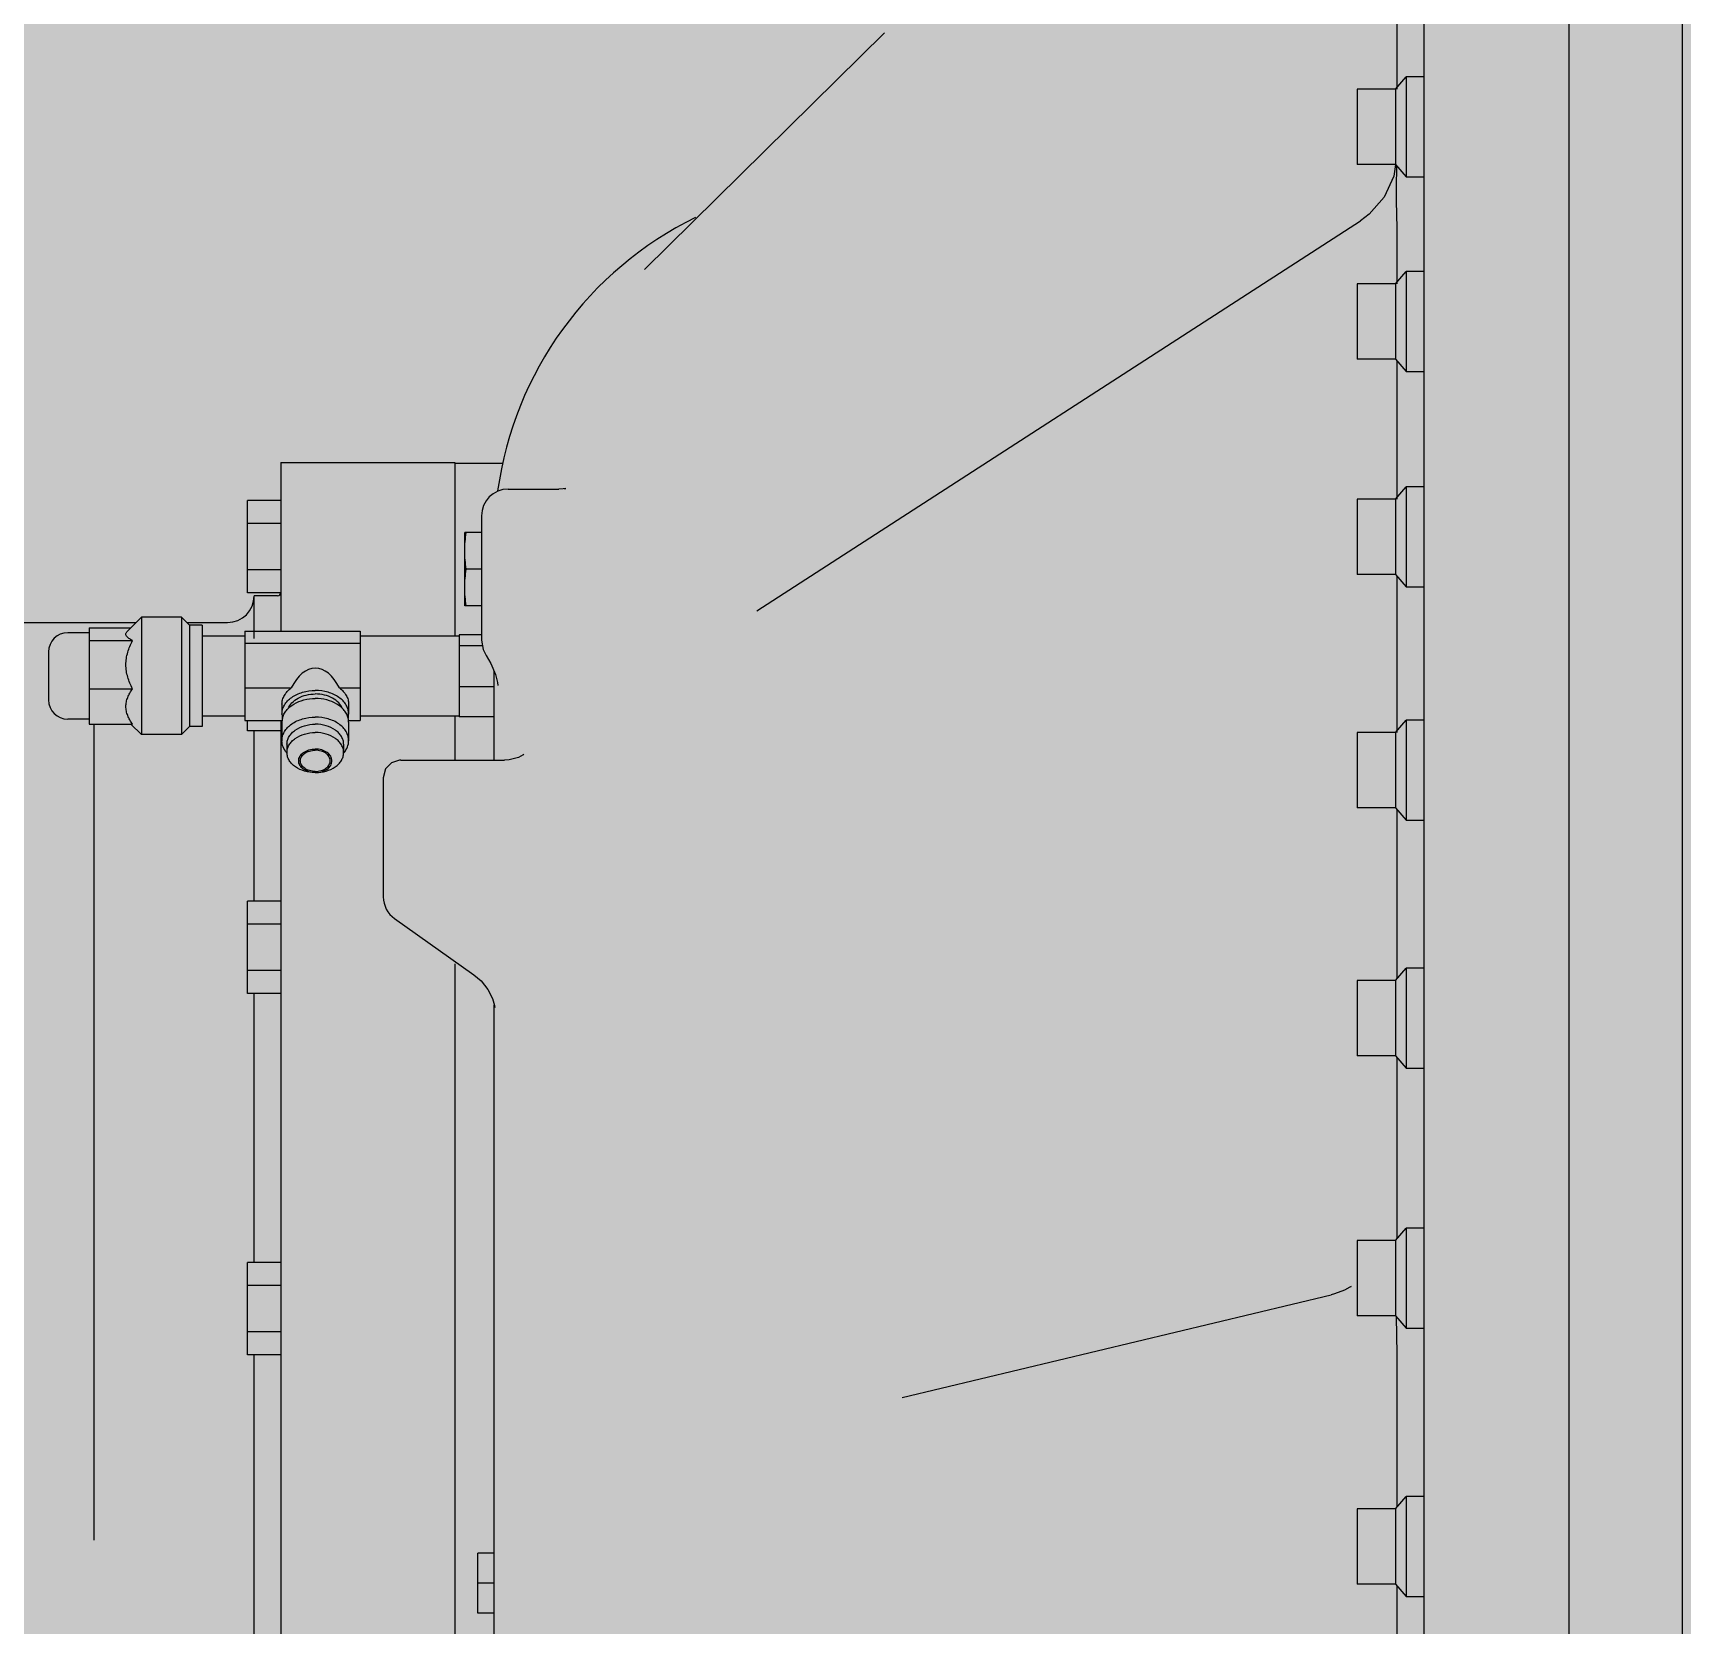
# Model space of a CAD drawing. Header units: millimetres. Extents: x -18489 to 17339, y -1599 to 10961.
# Drawn here: x -14585.03 to -14545.82, y 3066.96 to 3104.81 of the extents above; entities that cross this region are included whole.
import ezdxf

# ---------------------------------------------------------------- set-up
doc = ezdxf.new("R2010")
doc.units = ezdxf.units.MM
for name, color, linetype in [('188K-SM-03-F10-MECH-EQ-Y2257103$0$0 Xref', 8, 'Continuous'), ('188K-SM-03-F10-MECH-EQ-Y2257103$0$M-EQU-FOUNDATION', 8, 'Continuous'), ('188K-SM-03-F10-MECH-EQ-Y2257103$0$Micron CUP L10 HVAC EQU$0$M-MECH-EQU', 136, 'Continuous'), ('188K-SM-03-F10-MECH-EQ-Y2257103$0$Micron CUP L10 HVAC EQU$0$M-PHASE1 AREA', 252, 'Continuous')]:
    doc.layers.add(name, color=color, linetype=linetype)

# ---------------------------------------------------------------- blocks, each defined once
blk = doc.blocks.new('188K-SM-03-F10-MECH-EQ-Y2257103$0$Micron CUP L10 HVAC EQU$0$A$C0c53ceb0')
at = {"layer": '188K-SM-03-F10-MECH-EQ-Y2257103$0$Micron CUP L10 HVAC EQU$0$M-PHASE1 AREA'}
for p, q in [((15946.39442, 22878.08583), (15946.39442, 19633.4986)), ((15973.29009, 22076.66037), (15973.29009, 20755.90123)), ((15911.88678, 22022.36767), (15911.88678, 20810.79399)), ((15905.54346, 21860.53295), (15905.54346, 21883.02109)), ((15726.56801, 21817.66186), (15783.65632, 21873.88287)), ((15905.16286, 21860.53295), (15907.67481, 21863.48894)), ((15911.88678, 21863.48894), (15907.67481, 21863.48894)), ((15907.67481, 21863.48894), (15907.67481, 21839.68881)), ((15905.16286, 21860.53295), (15896.02848, 21860.53295)), ((15896.02848, 21860.53295), (15896.02848, 21842.6448)), ((15905.16286, 21860.53295), (15905.16286, 21842.6448)), ((15905.16286, 21842.6448), (15896.02848, 21842.6448)), ((15904.76798, 21839.82558), (15902.50293, 21834.8842)), ((15905.17437, 21842.64314), (15904.76798, 21839.82558)), ((15905.16286, 21842.6448), (15907.67481, 21839.68881)), ((15905.39926, 21838.28299), (15905.45458, 21841.11325)), ((15905.45458, 21841.11325), (15905.49505, 21842.25388)), ((15907.67481, 21839.68881), (15911.88678, 21839.68881)), ((15902.50293, 21834.8842), (15898.92978, 21830.78172)), ((15905.54346, 21827.50291), (15905.39926, 21833.95753)), ((15753.34906, 21736.52262), (15896.83938, 21829.21822)), ((15898.92978, 21830.78172), (15896.83988, 21829.21854)), ((15905.54346, 21814.23758), (15905.54346, 21827.5136)), ((15726.57508, 21817.66882), (15726.56801, 21817.66186)), ((15905.16286, 21814.23758), (15907.67481, 21817.19357)), ((15911.88678, 21817.19357), (15907.67481, 21817.19357)), ((15907.67481, 21817.19357), (15907.67481, 21793.39344)), ((15905.16286, 21814.23758), (15896.02848, 21814.23758)), ((15896.02848, 21814.23758), (15896.02848, 21796.34943)), ((15905.16286, 21814.23758), (15905.16286, 21796.34943)), ((15905.16286, 21796.34943), (15896.02848, 21796.34943)), ((15905.16286, 21796.34943), (15907.67481, 21793.39344)), ((15905.54346, 21763.05328), (15905.54346, 21795.90155)), ((15907.67481, 21793.39344), (15911.88678, 21793.39344)), ((15640.13905, 21771.80662), (15681.49748, 21771.80662)), ((15640.13905, 21771.80662), (15640.13905, 21731.67266)), ((15681.49748, 21771.80662), (15681.49748, 21730.57506)), ((15692.89943, 21771.55289), (15681.49748, 21771.55289)), ((15694.18411, 21765.4633), (15706.25611, 21765.4633)), ((15707.24396, 21765.52199), (15706.25607, 21765.46337)), ((15707.86856, 21765.64231), (15707.24396, 21765.52199)), ((15707.55221, 21765.50278), (15707.86856, 21765.64231)), ((15905.16286, 21763.05328), (15907.67481, 21766.00926)), ((15911.88678, 21766.00926), (15907.67481, 21766.00926)), ((15907.67481, 21766.00926), (15907.67481, 21742.20913)), ((15640.13905, 21762.74869), (15632.22259, 21762.74869)), ((15632.22259, 21740.77479), (15632.22259, 21762.74869)), ((15905.16286, 21763.05328), (15896.02848, 21763.05328)), ((15896.02848, 21763.05328), (15896.02848, 21745.16512)), ((15905.16286, 21763.05328), (15905.16286, 21745.16512)), ((15640.13905, 21757.25521), (15632.22259, 21757.25521)), ((15687.84079, 21759.11839), (15687.84079, 21729.53085)), ((15687.84079, 21755.15541), (15683.85719, 21755.15541)), ((15683.85719, 21737.71129), (15683.85719, 21755.15541)), ((15640.13905, 21746.26826), (15632.22259, 21746.26826)), ((15687.84079, 21746.43335), (15684.21874, 21746.43335)), ((15905.16286, 21745.16512), (15896.02848, 21745.16512)), ((15905.16286, 21745.16512), (15907.67481, 21742.20913)), ((15905.54346, 21707.62379), (15905.54346, 21744.71724)), ((15907.67481, 21742.20913), (15911.88678, 21742.20913)), ((15640.13905, 21740.77479), (15632.22259, 21740.77479)), ((15639.37785, 21740.09003), (15633.79573, 21740.09003)), ((15633.79573, 21729.94105), (15633.79573, 21740.09003)), ((15687.84079, 21737.71129), (15683.85719, 21737.71129)), ((15489.67555, 21733.74672), (15605.70752, 21733.74672)), ((15606.97618, 21735.01538), (15603.65956, 21731.69876)), ((15616.49116, 21735.01538), (15606.97618, 21735.01538)), ((15606.97618, 21735.01538), (15606.97618, 21707.10478)), ((15618.39415, 21733.11238), (15616.49116, 21735.01538)), ((15616.49116, 21735.01538), (15616.49116, 21707.10478)), ((15617.75982, 21733.74672), (15627.45241, 21733.74672)), ((15594.54328, 21731.33626), (15589.46862, 21731.33626)), ((15594.54328, 21732.52166), (15604.48247, 21732.52166)), ((15594.54328, 21732.52166), (15594.54328, 21709.5985)), ((15621.43895, 21733.11238), (15618.39415, 21733.11238)), ((15618.39415, 21733.11238), (15618.39415, 21709.00778)), ((15621.43895, 21733.11238), (15621.43895, 21709.00778)), ((15621.43895, 21730.57506), (15631.58825, 21730.57506)), ((15631.58825, 21731.67266), (15658.99139, 21731.67266)), ((15631.58825, 21731.67266), (15631.58825, 21710.4475)), ((15658.99139, 21731.67266), (15658.99139, 21710.4475)), ((15658.99139, 21730.57506), (15682.56315, 21730.57506)), ((15687.84079, 21730.79535), (15682.56315, 21730.79535)), ((15682.56315, 21730.79535), (15682.56315, 21711.32481)), ((15584.90144, 21726.76907), (15584.90144, 21715.3511)), ((15594.54328, 21729.45054), (15604.88679, 21729.45054)), ((15631.58825, 21728.82903), (15658.99139, 21728.82903)), ((15688.0803, 21728.18679), (15682.56315, 21728.18679)), ((15687.84079, 21729.52817), (15688.23282, 21727.33259)), ((15688.23282, 21727.33259), (15688.94873, 21725.94621)), ((15688.94894, 21725.94583), (15690.08568, 21724.04342)), ((15690.08568, 21724.04342), (15691.1935, 21721.37803)), ((15690.88559, 21701.01913), (15690.88559, 21722.11886)), ((15594.54328, 21717.98896), (15604.88679, 21717.98896)), ((15631.58825, 21718.21645), (15642.61682, 21718.21645)), ((15654.0524, 21718.21645), (15658.99139, 21718.21645)), ((15690.88559, 21718.45152), (15682.56315, 21718.45152)), ((15691.1935, 21721.37803), (15691.6682, 21719.48499)), ((15691.6682, 21719.48499), (15691.7697, 21718.78925)), ((15640.40546, 21714.33198), (15640.40546, 21711.99957)), ((15656.26376, 21714.33198), (15656.26376, 21711.99957)), ((15594.54328, 21710.78391), (15589.46862, 21710.78391)), ((15621.43895, 21711.5451), (15631.58825, 21711.5451)), ((15631.58825, 21710.4475), (15640.46444, 21710.4475)), ((15632.22259, 21707.96715), (15632.22259, 21710.4475)), ((15640.13905, 21710.4475), (15640.13905, 21343.63268)), ((15640.40546, 21710.07738), (15640.40546, 21705.66618)), ((15656.20478, 21710.4475), (15658.99139, 21710.4475)), ((15656.26376, 21710.07738), (15656.26376, 21705.66618)), ((15658.99139, 21711.5451), (15682.56315, 21711.5451)), ((15681.49748, 21711.65605), (15681.49748, 21701.01913)), ((15690.88559, 21711.32481), (15682.56315, 21711.32481)), ((15905.16286, 21707.62379), (15907.67481, 21710.57977)), ((15911.88678, 21710.57977), (15907.67481, 21710.57977)), ((15907.67481, 21710.57977), (15907.67481, 21686.77964)), ((15594.54328, 21709.5985), (15604.88679, 21709.5985)), ((15595.73582, 21515.61578), (15595.73582, 21709.5985)), ((15606.97618, 21707.10478), (15604.48247, 21709.5985)), ((15616.49116, 21707.10478), (15606.97618, 21707.10478)), ((15618.39415, 21709.00778), (15616.49116, 21707.10478)), ((15621.43895, 21709.00778), (15618.39415, 21709.00778)), ((15640.13905, 21707.96715), (15632.22259, 21707.96715)), ((15633.79573, 21667.54818), (15633.79573, 21707.96715)), ((15905.16286, 21707.62379), (15896.02848, 21707.62379)), ((15896.02848, 21707.62379), (15896.02848, 21689.73563)), ((15905.16286, 21707.62379), (15905.16286, 21689.73563)), ((15641.59801, 21704.82292), (15641.59801, 21702.84037)), ((15655.07122, 21704.82292), (15655.07122, 21702.84037)), ((15697.75614, 21702.27527), (15696.62116, 21701.65389)), ((15697.94782, 21702.42192), (15697.75614, 21702.27527)), ((15697.86525, 21702.3286), (15697.94782, 21702.42192)), ((15665.03526, 21698.94942), (15664.49739, 21696.82895)), ((15666.45369, 21700.41519), (15665.03526, 21698.94942)), ((15668.37952, 21701.00914), (15666.45369, 21700.41519)), ((15668.69136, 21701.01913), (15668.37952, 21701.00914)), ((15668.68769, 21701.01913), (15693.31049, 21701.01913)), ((15694.42408, 21701.08582), (15693.31021, 21701.01912)), ((15696.62116, 21701.65389), (15694.42408, 21701.08582)), ((15664.49739, 21696.82881), (15664.49739, 21668.54482)), ((15905.16286, 21689.73563), (15896.02848, 21689.73563)), ((15905.16286, 21689.73563), (15907.67481, 21686.77964)), ((15905.54346, 21649.09414), (15905.54346, 21689.28775)), ((15907.67481, 21686.77964), (15911.88678, 21686.77964)), ((15640.13905, 21667.54818), (15632.22259, 21667.54818)), ((15632.22259, 21645.57428), (15632.22259, 21667.54818)), ((15667.17839, 21663.36552), (15686.03648, 21650.03083)), ((15640.13905, 21662.0547), (15632.22259, 21662.0547)), ((15681.49748, 21652.62068), (15681.49748, 21343.63268)), ((15905.16286, 21648.64627), (15907.67481, 21651.60225)), ((15911.88678, 21651.60225), (15907.67481, 21651.60225)), ((15907.67481, 21651.60225), (15907.67481, 21627.80213)), ((15640.13905, 21651.06775), (15632.22259, 21651.06775)), ((15686.03613, 21650.03108), (15687.74429, 21648.57608)), ((15687.74429, 21648.57608), (15689.37368, 21646.51382)), ((15905.16286, 21648.64627), (15896.02848, 21648.64627)), ((15896.02848, 21648.64627), (15896.02848, 21630.75811)), ((15905.16286, 21648.64627), (15905.16286, 21630.75811)), ((15640.13905, 21645.57428), (15632.22259, 21645.57428)), ((15633.79573, 21581.63428), (15633.79573, 21645.57428)), ((15689.37368, 21646.51382), (15690.43152, 21644.39954)), ((15690.43152, 21644.39954), (15690.92559, 21642.72328)), ((15690.88559, 21343.63268), (15690.88559, 21642.859)), ((15690.92559, 21642.72328), (15691.00696, 21642.27274)), ((15905.16286, 21630.75811), (15896.02848, 21630.75811)), ((15905.16286, 21630.75811), (15907.67481, 21627.80213)), ((15905.54346, 21587.31037), (15905.54346, 21630.31024)), ((15907.67481, 21627.80213), (15911.88678, 21627.80213)), ((15905.16286, 21586.86249), (15907.67481, 21589.81848)), ((15911.88678, 21589.81848), (15907.67481, 21589.81848)), ((15907.67481, 21589.81848), (15907.67481, 21566.01835)), ((15905.16286, 21586.86249), (15896.02848, 21586.86249)), ((15896.02848, 21586.86249), (15896.02848, 21568.97434)), ((15905.16286, 21586.86249), (15905.16286, 21568.97434)), ((15640.13905, 21581.63428), (15632.22259, 21581.63428)), ((15632.22259, 21559.66038), (15632.22259, 21581.63428)), ((15640.13905, 21576.14081), (15632.22259, 21576.14081)), ((15787.87377, 21549.50525), (15889.87986, 21573.94671)), ((15890.69369, 21574.16292), (15889.87708, 21573.94611)), ((15893.02344, 21575.03296), (15890.69369, 21574.16292)), ((15894.34925, 21575.73237), (15893.02344, 21575.03296)), ((15894.6541, 21575.92499), (15894.34925, 21575.73237)), ((15894.56922, 21575.86501), (15894.6541, 21575.92499)), ((15905.16286, 21568.97434), (15896.02848, 21568.97434)), ((15905.16286, 21568.97434), (15907.67481, 21566.01835)), ((15640.13905, 21565.15386), (15632.22259, 21565.15386)), ((15905.54346, 21559.91757), (15905.40337, 21568.69132)), ((15907.67481, 21566.01835), (15911.88678, 21566.01835)), ((15640.13905, 21559.66038), (15632.22259, 21559.66038)), ((15633.79573, 21480.64866), (15633.79573, 21559.66038)), ((15905.54346, 21523.49741), (15905.54346, 21559.93265)), ((15905.16286, 21523.04954), (15907.67481, 21526.00552)), ((15911.88678, 21526.00552), (15907.67481, 21526.00552)), ((15907.67481, 21526.00552), (15907.67481, 21502.2054)), ((15905.16286, 21523.04954), (15896.02848, 21523.04954)), ((15896.02848, 21523.04954), (15896.02848, 21505.16138)), ((15905.16286, 21523.04954), (15905.16286, 21505.16138)), ((15690.88559, 21512.51717), (15687.00348, 21512.51717)), ((15687.00348, 21498.25739), (15687.00348, 21512.51717)), ((15690.88559, 21505.38728), (15687.00348, 21505.38728)), ((15905.16286, 21505.16138), (15896.02848, 21505.16138)), ((15905.16286, 21505.16138), (15907.67481, 21502.2054)), ((15905.54346, 21458.45787), (15905.54346, 21504.71351)), ((15907.67481, 21502.2054), (15911.88678, 21502.2054)), ((15690.88559, 21498.25739), (15687.00348, 21498.25739))]:
    blk.add_line(p, q, dxfattribs=at)
for centre, radius, start, end in [((13901.93946, 21836.12054), 2003.46095, 359.93930709, 0.06069308), ((15776.13978, 21753.39124), 85.25419, 116, 172.1337766), ((15694.18411, 21759.11999), 6.34332, 90, 180), ((15627.45241, 21740.09003), 6.34332, 270, 0), ((15639.37785, 21740.85123), 0.7612, 270, 0), ((15589.46862, 21726.76907), 4.56719, 90, 180), ((15589.46862, 21715.3511), 4.56719, 180, 270), ((15644.4438, 21712.00509), 4.03834, 180.0784011, 193.9114229), ((15644.37611, 21710.07691), 3.97064, 174.6163223, 179.9931814), ((15644.47195, 21710.0659), 4.06709, 166.1024259, 174.5885466), ((15652.22543, 21712.00509), 4.03834, 346.0885771, 359.9215989), ((15652.19728, 21710.0659), 4.06709, 5.4114534, 13.8975741), ((15652.29312, 21710.07691), 3.97064, 0.0068186, 5.3836777), ((15645.85587, 21706.44789), 5.66639, 220.1491911, 220.8349899), ((15644.95567, 21702.84039), 3.35766, 180.0002684, 181.3593831), ((15651.71355, 21702.84039), 3.35766, 358.6406169, 359.9997316), ((15650.81335, 21706.44789), 5.66639, 319.1650101, 319.8508089), ((15670.83649, 21668.5432), 6.33911, 179.9854397, 234.8342658)]:
    blk.add_arc(centre, radius, start, end, dxfattribs=at)
blk.add_ellipse((15648.33461, 21707.60387), major_axis=(0, -15.31794), ratio=0.51763809, start_param=2.336189153, end_param=3.946996154, dxfattribs=at)
for points, knots in [([(15683.85719, 21750.79438), (15683.85719, 21751.52365), (15683.92422, 21752.98405), (15684.10706, 21754.43351), (15684.21874, 21755.15541)], [0, 0, 0, 0, 0.499581087, 1, 1, 1, 1]), ([(15684.21874, 21746.43335), (15684.10706, 21747.15526), (15683.92422, 21748.60472), (15683.85719, 21750.06511), (15683.85719, 21750.79438)], [0, 0, 0, 0, 0.500418918, 1, 1, 1, 1]), ([(15683.85719, 21742.07232), (15683.85719, 21742.80159), (15683.92422, 21744.26198), (15684.10706, 21745.71145), (15684.21874, 21746.43335)], [0, 0, 0, 0, 0.499581087, 1, 1, 1, 1]), ([(15684.21874, 21737.71129), (15684.10706, 21738.4332), (15683.92422, 21739.88266), (15683.85719, 21741.34305), (15683.85719, 21742.07232)], [0, 0, 0, 0, 0.500418918, 1, 1, 1, 1]), ([(15604.88679, 21729.45054), (15604.72614, 21729.5337), (15604.4237, 21729.69963), (15604.01308, 21729.96563), (15603.6785, 21730.23868), (15603.43343, 21730.52124), (15603.29427, 21730.82193), (15603.29129, 21731.13749), (15603.42539, 21731.43906), (15603.57335, 21731.61252), (15603.65957, 21731.69876)], [0, 0, 0, 0, 0.174117047, 0.331798464, 0.47033713, 0.588523319, 0.689240802, 0.782462266, 0.882625236, 1, 1, 1, 1]), ([(15604.88679, 21717.98896), (15604.42649, 21718.87819), (15603.82611, 21720.26731), (15603.37621, 21722.22133), (15603.25751, 21723.71975), (15603.37621, 21725.21817), (15603.82611, 21727.17219), (15604.42649, 21728.56132), (15604.88679, 21729.45054)], [0, 0, 0, 0, 0.250384352, 0.375286291, 0.499999998, 0.624713707, 0.749615648, 1, 1, 1, 1]), ([(15604.88679, 21709.5985), (15604.65876, 21709.92097), (15604.23421, 21710.57572), (15603.71924, 21711.61014), (15603.37806, 21712.68662), (15603.25695, 21713.79373), (15603.37806, 21714.90084), (15603.71924, 21715.97732), (15604.23421, 21717.01174), (15604.65876, 21717.66649), (15604.88679, 21717.98896)], [0, 0, 0, 0, 0.130062604, 0.256540354, 0.379456473, 0.499999999, 0.620543527, 0.743459646, 0.869937396, 1, 1, 1, 1]), ([(15640.40546, 21714.33198), (15640.40546, 21714.69067), (15640.50667, 21715.42401), (15640.95047, 21716.46791), (15641.66357, 21717.42574), (15642.27834, 21717.96733), (15642.61682, 21718.21645)], [0, 0, 0, 0, 0.232442341, 0.472924853, 0.727653159, 1, 1, 1, 1]), ([(15654.0524, 21718.21645), (15654.39088, 21717.96733), (15655.00566, 21717.42574), (15655.71876, 21716.46791), (15656.16255, 21715.42401), (15656.26376, 21714.69067), (15656.26376, 21714.33198)], [0, 0, 0, 0, 0.272346841, 0.527075147, 0.767557659, 1, 1, 1, 1]), ([(15640.40546, 21711.99957), (15640.40546, 21712.3677), (15640.51231, 21713.12114), (15640.97981, 21714.19026), (15641.72972, 21715.16666), (15643.10033, 21716.33066), (15645.33336, 21717.34037), (15647.31318, 21717.60632), (15648.33461, 21717.60632)], [0, 0, 0, 0, 0.103456442, 0.210669765, 0.32449915, 0.446431376, 0.712943019, 1, 1, 1, 1]), ([(15640.52391, 21711.04276), (15640.60468, 21711.36969), (15640.85394, 21712.02176), (15641.4494, 21712.91538), (15642.25222, 21713.71868), (15643.59635, 21714.66064), (15645.64408, 21715.46986), (15647.42265, 21715.68414), (15648.33461, 21715.68414)], [0, 0, 0, 0, 0.104029122, 0.21335618, 0.329451805, 0.452802778, 0.718279104, 1, 1, 1, 1]), ([(15641.84932, 21713.28846), (15642.05489, 21713.80547), (15642.74296, 21714.80622), (15644.2803, 21715.90525), (15646.20462, 21716.60481), (15647.61449, 21716.76307), (15648.33461, 21716.76307)], [0, 0, 0, 0, 0.21539931, 0.456374287, 0.72120373, 1, 1, 1, 1]), ([(15656.26376, 21711.99957), (15656.26376, 21712.3677), (15656.15692, 21713.12114), (15655.68941, 21714.19026), (15654.9395, 21715.16666), (15653.56889, 21716.33066), (15651.33586, 21717.34037), (15649.35605, 21717.60632), (15648.33461, 21717.60632)], [0, 0, 0, 0, 0.103456442, 0.210669765, 0.32449915, 0.446431376, 0.712943019, 1, 1, 1, 1]), ([(15654.81991, 21713.28846), (15654.61433, 21713.80547), (15653.92627, 21714.80622), (15652.38892, 21715.90525), (15650.46461, 21716.60481), (15649.05474, 21716.76307), (15648.33461, 21716.76307)], [0, 0, 0, 0, 0.21539931, 0.456374287, 0.72120373, 1, 1, 1, 1]), ([(15656.14531, 21711.04276), (15656.06454, 21711.36969), (15655.81528, 21712.02176), (15655.21982, 21712.91538), (15654.41701, 21713.71868), (15653.07288, 21714.66064), (15651.02514, 21715.46986), (15649.24658, 21715.68414), (15648.33461, 21715.68414)], [0, 0, 0, 0, 0.104029122, 0.21335618, 0.329451805, 0.452802778, 0.718279104, 1, 1, 1, 1]), ([(15640.40546, 21705.66618), (15640.40546, 21706.03431), (15640.51231, 21706.78775), (15640.97981, 21707.85687), (15641.72972, 21708.83327), (15643.10033, 21709.99727), (15645.33336, 21711.00698), (15647.31318, 21711.27293), (15648.33461, 21711.27293)], [0, 0, 0, 0, 0.103456442, 0.210669765, 0.32449915, 0.446431376, 0.712943019, 1, 1, 1, 1]), ([(15656.26376, 21705.66618), (15656.26376, 21706.03431), (15656.15692, 21706.78775), (15655.68941, 21707.85687), (15654.9395, 21708.83327), (15653.56889, 21709.99727), (15651.33586, 21711.00698), (15649.35605, 21711.27293), (15648.33461, 21711.27293)], [0, 0, 0, 0, 0.103456442, 0.210669765, 0.32449915, 0.446431376, 0.712943019, 1, 1, 1, 1]), ([(15641.59801, 21704.82292), (15641.59801, 21705.13568), (15641.68878, 21705.77581), (15642.08597, 21706.68413), (15642.7231, 21707.51368), (15643.88757, 21708.50262), (15645.78475, 21709.36047), (15647.4668, 21709.58642), (15648.33461, 21709.58642)], [0, 0, 0, 0, 0.103456442, 0.210669765, 0.32449915, 0.446431376, 0.712943019, 1, 1, 1, 1]), ([(15641.59801, 21702.84037), (15641.59801, 21703.15314), (15641.68878, 21703.79327), (15642.08597, 21704.70159), (15642.7231, 21705.53113), (15643.88757, 21706.52007), (15645.78475, 21707.37792), (15647.4668, 21707.60387), (15648.33461, 21707.60387)], [0, 0, 0, 0, 0.103456442, 0.210669765, 0.32449915, 0.446431376, 0.712943019, 1, 1, 1, 1]), ([(15655.07122, 21704.82292), (15655.07122, 21705.13568), (15654.98044, 21705.77581), (15654.58325, 21706.68413), (15653.94613, 21707.51368), (15652.78165, 21708.50262), (15650.88447, 21709.36047), (15649.20242, 21709.58642), (15648.33461, 21709.58642)], [0, 0, 0, 0, 0.103456442, 0.210669765, 0.32449915, 0.446431376, 0.712943019, 1, 1, 1, 1]), ([(15655.07122, 21702.84037), (15655.07122, 21703.15314), (15654.98044, 21703.79327), (15654.58325, 21704.70159), (15653.94613, 21705.53113), (15652.78165, 21706.52007), (15650.88447, 21707.37792), (15649.20242, 21707.60387), (15648.33461, 21707.60387)], [0, 0, 0, 0, 0.103456442, 0.210669765, 0.32449915, 0.446431376, 0.712943019, 1, 1, 1, 1]), ([(15641.52466, 21702.79432), (15641.17764, 21703.20571), (15640.61327, 21704.10887), (15640.40546, 21705.16069), (15640.40546, 21705.66618)], [0, 0, 0, 0, 0.515678245, 1, 1, 1, 1]), ([(15648.33461, 21698.07688), (15647.47575, 21698.07688), (15645.81, 21698.29844), (15643.92732, 21699.13911), (15642.76339, 21700.10923), (15642.12027, 21700.92432), (15641.71037, 21701.81831), (15641.60631, 21702.45087), (15641.59895, 21702.76073)], [0, 0, 0, 0, 0.28658128, 0.553050067, 0.675143239, 0.789196022, 0.896578228, 1, 1, 1, 1]), ([(15648.33461, 21698.07688), (15647.82469, 21698.07688), (15646.83524, 21698.21098), (15645.53944, 21698.79356), (15644.74963, 21699.58369), (15644.42979, 21700.31613), (15644.35015, 21700.87577), (15644.42979, 21701.43541), (15644.74963, 21702.16784), (15645.53944, 21702.95798), (15646.83524, 21703.54055), (15647.82469, 21703.67466), (15648.33461, 21703.67466)], [0, 0, 0, 0, 0.14372588, 0.277152805, 0.39452528, 0.448202845, 0.5, 0.551797155, 0.60547472, 0.722847195, 0.85627412, 1, 1, 1, 1]), ([(15644.76967, 21700.87577), (15644.76967, 21701.04128), (15644.81773, 21701.38003), (15645.02793, 21701.86068), (15645.36505, 21702.2997), (15645.98125, 21702.82303), (15646.98523, 21703.27697), (15647.87535, 21703.39656), (15648.33461, 21703.39656)], [0, 0, 0, 0, 0.103456958, 0.210669749, 0.324495729, 0.446429324, 0.712929363, 1, 1, 1, 1]), ([(15648.33461, 21698.07688), (15648.84453, 21698.07688), (15649.83399, 21698.21098), (15651.12979, 21698.79356), (15651.91959, 21699.58369), (15652.23943, 21700.31613), (15652.31907, 21700.87577), (15652.23943, 21701.43541), (15651.91959, 21702.16784), (15651.12979, 21702.95798), (15649.83399, 21703.54055), (15648.84453, 21703.67466), (15648.33461, 21703.67466)], [0, 0, 0, 0, 0.14372588, 0.277152805, 0.39452528, 0.448202845, 0.5, 0.551797155, 0.60547472, 0.722847195, 0.85627412, 1, 1, 1, 1]), ([(15651.89956, 21700.87577), (15651.89956, 21701.04128), (15651.8515, 21701.38003), (15651.64129, 21701.86068), (15651.30418, 21702.2997), (15650.68797, 21702.82303), (15649.68399, 21703.27697), (15648.79387, 21703.39656), (15648.33461, 21703.39656)], [0, 0, 0, 0, 0.103456958, 0.210669749, 0.324495729, 0.446429324, 0.712929363, 1, 1, 1, 1]), ([(15648.33461, 21698.07688), (15649.19348, 21698.07688), (15650.85922, 21698.29844), (15652.7419, 21699.13911), (15653.90583, 21700.10923), (15654.54895, 21700.92432), (15654.95886, 21701.81831), (15655.06292, 21702.45087), (15655.07027, 21702.76073)], [0, 0, 0, 0, 0.28658128, 0.553050067, 0.675143239, 0.789196022, 0.896578228, 1, 1, 1, 1]), ([(15655.14456, 21702.79432), (15655.49158, 21703.20571), (15656.05596, 21704.10887), (15656.26376, 21705.16069), (15656.26376, 21705.66618)], [0, 0, 0, 0, 0.515678245, 1, 1, 1, 1]), ([(15648.33461, 21698.35497), (15647.87535, 21698.35497), (15646.98523, 21698.47456), (15645.98125, 21698.9285), (15645.36505, 21699.45184), (15645.02793, 21699.89085), (15644.81773, 21700.37151), (15644.76967, 21700.71026), (15644.76967, 21700.87577)], [0, 0, 0, 0, 0.287070636, 0.553570676, 0.675504272, 0.789330251, 0.896543042, 1, 1, 1, 1]), ([(15648.33461, 21698.35497), (15648.79387, 21698.35497), (15649.68399, 21698.47456), (15650.68797, 21698.9285), (15651.30418, 21699.45184), (15651.64129, 21699.89085), (15651.8515, 21700.37151), (15651.89956, 21700.71026), (15651.89956, 21700.87577)], [0, 0, 0, 0, 0.287070636, 0.553570676, 0.675504272, 0.789330251, 0.896543042, 1, 1, 1, 1])]:
    blk.add_open_spline(points, degree=3, knots=knots, dxfattribs=at)
blk = doc.blocks.new('188K-SM-03-F10-MECH-EQ-Y2257103$0$Micron CUP L10 HVAC EQU')
at = {"layer": '188K-SM-03-F10-MECH-EQ-Y2257103$0$Micron CUP L10 HVAC EQU$0$M-MECH-EQU'}
blk.add_blockref('188K-SM-03-F10-MECH-EQ-Y2257103$0$Micron CUP L10 HVAC EQU$0$A$C0c53ceb0', (-206166.7, 2082.18), dxfattribs=at)
blk = doc.blocks.new('188K-SM-03-F10-MECH-EQ-Y2257103')
at = {"layer": '188K-SM-03-F10-MECH-EQ-Y2257103$0$M-EQU-FOUNDATION'}
h = blk.add_hatch(dxfattribs=at)
h.set_pattern_fill('AR-CONC', color=256, scale=0.1)
h.set_pattern_definition([(50, (4473.521, 709.199), (18.218467, -1.593909), [1.905, -20.955]), (355, (4473.521, 709.2), (-3.524342, 19.105685), [1.524, -16.764058]), (100.45144, (4475.04, 709.066), (14.694125, 17.511775), [1.619001, -17.809024]), (46.1842, (4473.521, 714.28), (27.107904, -4.204233), [2.8575, -31.4325]), (96.63556, (4475.78, 713.93), (23.740413, 24.742612), [2.428502, -26.71356]), (351.18415, (4473.52, 714.28), (23.740413, 24.742612), [2.285997, -25.145973]), (21, (4476.061, 713.009), (15.161439, -10.22652), [1.905, -20.955]), (326, (4476.061, 713.01), (6.180203, 18.418797), [1.524, -16.764]), (71.45144, (4477.325, 712.157), (21.341642, 8.192277), [1.619001, -17.808994]), (37.5, (4473.5214, 709.199), (0.3088603, 8.4555039), [0, -16.5608, 0, -17.018, 0, -16.8275]), (7.5, (4473.521, 709.199), (6.6819663, 10.0180575), [0, -9.7028, 0, -16.1798, 0, -6.4135]), (327.5, (4467.857, 709.199), (13.5590595, -0.5728744), [0, -6.35, 0, -19.812, 0, -26.289]), (317.5, (4465.317, 709.199), (14.812918, 2.542649), [0, -8.255, 0, -13.1572, 0, -18.669])])
h.paths.add_polyline_path([(-14928.149, 5602.459), (-14278.149, 5602.459), (-14278.149, 1902.459), (-14928.149, 1902.459)], flags=16)
h.paths.add_polyline_path([(-14933.149, 5607.459), (-14273.149, 5607.459), (-14273.149, 1897.459), (-14933.149, 1897.459)])
h = blk.add_hatch(dxfattribs=at)
h.set_pattern_fill('AR-CONC', color=256, scale=0.3)
h.set_pattern_definition([(50, (4473.52, 709.2), (54.6554, -4.78173), [5.715, -62.865]), (355, (4473.52, 709.2), (-10.57303, 57.31705), [4.572, -50.29218]), (100.45144, (4478.076, 708.8), (44.08237, 52.53533), [4.857, -53.42707]), (46.1842, (4473.52, 724.44), (81.32371, -12.6127), [8.5725, -94.2975]), (96.63556, (4480.3, 723.39), (71.22124, 74.22784), [7.2855, -80.14068]), (351.18415, (4473.52, 724.44), (71.22124, 74.22784), [6.858, -75.43792]), (21, (4481.14, 720.63), (45.48432, -30.67956), [5.715, -62.865]), (326, (4481.14, 720.63), (18.54061, 55.25639), [4.572, -50.292]), (71.45144, (4484.93, 718.07), (64.02493, 24.57683), [4.857, -53.42698]), (37.5, (4473.521, 709.2), (0.926581, 25.366512), [0, -49.6824, 0, -51.054, 0, -50.4825]), (7.5, (4473.52, 709.2), (20.0459, 30.054172), [0, -29.1084, 0, -48.5394, 0, -19.2405]), (327.5, (4456.529, 709.2), (40.677179, -1.718623), [0, -19.05, 0, -59.436, 0, -78.867]), (317.5, (4448.91, 709.2), (44.438754, 7.62795), [0, -24.765, 0, -39.4716, 0, -56.007])])
h.paths.add_polyline_path([(-14918.149, 5592.459), (-14288.149, 5592.459), (-14288.149, 1912.459), (-14918.149, 1912.459)])
at = {"layer": '188K-SM-03-F10-MECH-EQ-Y2257103$0$0 Xref', "xscale": 0.1, "yscale": 0.1, "zscale": 0.1}
blk.add_blockref('188K-SM-03-F10-MECH-EQ-Y2257103$0$Micron CUP L10 HVAC EQU', (4473.521, 709.199), dxfattribs=at)

msp = doc.modelspace()

# ---------------------------------------------------------------- block references
msp.add_blockref('188K-SM-03-F10-MECH-EQ-Y2257103', (0, 0))

doc.saveas('drawing.dxf')
